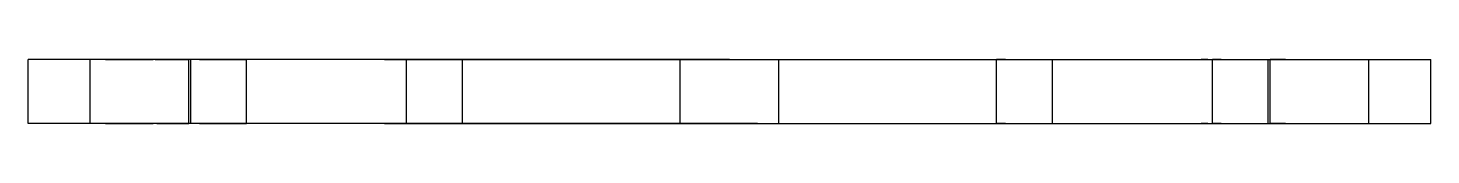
# Model space of a CAD drawing. Header units: millimetres. Extents: x -65 to 204, y -204 to 44.
# Drawn here: x 116 to 204, y -150 to -146 of the extents above; entities that cross this region are included whole.
import ezdxf

# ---------------------------------------------------------------- set-up
doc = ezdxf.new("R2010")
doc.units = ezdxf.units.MM
doc.layers.add('SIDE_YZ', color=7, linetype='Continuous')

msp = doc.modelspace()

# ---------------------------------------------------------------- linework, layer by layer
at = {"layer": 'SIDE_YZ'}
for p, q in [((116.078, -146), (116.009, -146)), ((116.009, -150), (116.009, -146)), ((116.217, -146), (116.078, -146)), ((116.426, -146), (116.217, -146)), ((116.703, -146), (116.426, -146)), ((117.048, -146), (116.703, -146)), ((117.462, -146), (117.048, -146)), ((117.943, -146), (117.462, -146)), ((118.49, -146), (117.943, -146)), ((119.103, -146), (118.49, -146)), ((119.78, -146), (119.103, -146)), ((120.521, -146), (119.78, -146)), ((119.901, -150), (119.901, -146)), ((119.906, -146), (119.901, -146)), ((119.915, -146), (119.906, -146)), ((119.93, -146), (119.915, -146)), ((119.95, -146), (119.93, -146)), ((119.974, -146), (119.95, -146)), ((120.003, -146), (119.974, -146)), ((120.037, -146), (120.003, -146)), ((120.075, -146), (120.037, -146)), ((120.119, -146), (120.075, -146)), ((120.166, -146), (120.119, -146)), ((120.219, -146), (120.166, -146)), ((120.275, -146), (120.219, -146)), ((120.336, -146), (120.275, -146)), ((120.401, -146), (120.336, -146)), ((120.47, -146), (120.401, -146)), ((120.544, -146), (120.47, -146)), ((121.325, -146), (120.521, -146)), ((120.621, -146), (120.544, -146)), ((120.702, -146), (120.621, -146)), ((120.786, -146), (120.702, -146)), ((120.874, -146), (120.786, -146)), ((120.874, -146), (120.966, -146)), ((120.966, -146), (121.06, -146)), ((121.06, -146), (121.158, -146)), ((121.158, -146), (121.259, -146)), ((121.259, -146), (121.362, -146)), ((122.19, -146), (121.325, -146)), ((121.362, -146), (121.468, -146)), ((121.468, -146), (121.576, -146)), ((121.576, -146), (121.687, -146)), ((121.687, -146), (121.799, -146)), ((121.799, -146), (121.914, -146)), ((121.914, -146), (122.03, -146)), ((122.03, -146), (122.148, -146)), ((122.148, -146), (122.267, -146)), ((123.114, -146), (122.19, -146)), ((122.267, -146), (122.388, -146)), ((122.388, -146), (122.509, -146)), ((122.509, -146), (122.631, -146)), ((122.631, -146), (122.754, -146)), ((122.754, -146), (122.877, -146)), ((122.877, -146), (123, -146)), ((123, -146), (123.123, -146)), ((124.097, -146), (123.114, -146)), ((123.123, -146), (123.246, -146)), ((123.246, -146), (123.369, -146)), ((123.369, -146), (123.491, -146)), ((123.491, -146), (123.612, -146)), ((123.612, -146), (123.733, -146)), ((123.733, -146), (123.852, -146)), ((123.97, -146), (123.852, -146)), ((123.97, -146), (124.086, -146)), ((124.086, -146), (124.201, -146)), ((125.137, -146), (124.097, -146)), ((124.201, -146), (124.313, -146)), ((124.313, -146), (124.424, -146)), ((124.424, -146), (124.532, -146)), ((124.532, -146), (124.638, -146)), ((124.638, -146), (124.741, -146)), ((124.741, -146), (124.842, -146)), ((124.842, -146), (124.94, -146)), ((124.94, -146), (125.034, -146)), ((125.034, -146), (125.126, -146)), ((125.126, -146), (125.214, -146)), ((126.232, -146), (125.137, -146)), ((125.214, -146), (125.298, -146)), ((125.298, -146), (125.379, -146)), ((125.379, -146), (125.456, -146)), ((125.456, -146), (125.53, -146)), ((125.53, -146), (125.599, -146)), ((125.599, -146), (125.664, -146)), ((125.664, -146), (125.725, -146)), ((125.725, -146), (125.781, -146)), ((125.781, -146), (125.834, -146)), ((125.834, -146), (125.881, -146)), ((125.881, -146), (125.925, -146)), ((125.925, -146), (125.963, -146)), ((125.963, -146), (125.997, -146)), ((125.997, -146), (126.026, -146)), ((126.026, -146), (126.05, -146)), ((126.05, -146), (126.07, -146)), ((126.07, -146), (126.085, -146)), ((126.085, -146), (126.094, -146)), ((126.094, -146), (126.099, -146)), ((126.099, -150), (126.099, -146)), ((126.207, -150), (126.207, -146)), ((126.21, -146), (126.207, -146)), ((126.216, -146), (126.21, -146)), ((126.224, -146), (126.216, -146)), ((126.235, -146), (126.224, -146)), ((127.38, -146), (126.232, -146)), ((126.249, -146), (126.235, -146)), ((126.265, -146), (126.249, -146)), ((126.284, -146), (126.265, -146)), ((126.306, -146), (126.284, -146)), ((126.33, -146), (126.306, -146)), ((126.357, -146), (126.33, -146)), ((126.387, -146), (126.357, -146)), ((126.419, -146), (126.387, -146)), ((126.453, -146), (126.419, -146)), ((126.49, -146), (126.453, -146)), ((126.529, -146), (126.49, -146)), ((126.57, -146), (126.529, -146)), ((126.614, -146), (126.57, -146)), ((126.66, -146), (126.614, -146)), ((126.707, -146), (126.66, -146)), ((126.757, -146), (126.707, -146)), ((126.757, -146), (126.809, -146)), ((126.809, -146), (126.862, -146)), ((126.862, -146), (126.917, -146)), ((126.917, -146), (126.974, -146)), ((126.974, -146), (127.032, -146)), ((127.032, -146), (127.092, -146)), ((127.092, -146), (127.153, -146)), ((127.153, -146), (127.216, -146)), ((127.216, -146), (127.279, -146)), ((127.279, -146), (127.344, -146)), ((127.344, -146), (127.41, -146)), ((128.58, -146), (127.38, -146)), ((127.41, -146), (127.476, -146)), ((127.476, -146), (127.543, -146)), ((127.543, -146), (127.611, -146)), ((127.611, -146), (127.68, -146)), ((127.68, -146), (127.749, -146)), ((127.749, -146), (127.818, -146)), ((127.818, -146), (127.887, -146)), ((127.887, -146), (127.957, -146)), ((127.957, -146), (128.027, -146)), ((128.027, -146), (128.096, -146)), ((128.096, -146), (128.165, -146)), ((128.165, -146), (128.234, -146)), ((128.234, -146), (128.303, -146)), ((128.303, -146), (128.371, -146)), ((128.371, -146), (128.438, -146)), ((128.438, -146), (128.504, -146)), ((128.504, -146), (128.57, -146)), ((128.57, -146), (128.635, -146)), ((129.829, -146), (128.58, -146)), ((128.635, -146), (128.698, -146)), ((128.698, -146), (128.761, -146)), ((128.761, -146), (128.822, -146)), ((128.822, -146), (128.882, -146)), ((128.882, -146), (128.94, -146)), ((128.94, -146), (128.997, -146)), ((128.997, -146), (129.052, -146)), ((129.052, -146), (129.105, -146)), ((129.105, -146), (129.157, -146)), ((129.157, -146), (129.207, -146)), ((129.207, -146), (129.254, -146)), ((129.254, -146), (129.3, -146)), ((129.3, -146), (129.344, -146)), ((129.344, -146), (129.385, -146)), ((129.385, -146), (129.424, -146)), ((129.424, -146), (129.461, -146)), ((129.461, -146), (129.495, -146)), ((129.495, -146), (129.527, -146)), ((129.527, -146), (129.557, -146)), ((129.557, -146), (129.584, -146)), ((129.584, -146), (129.608, -146)), ((129.608, -146), (129.63, -146)), ((129.63, -146), (129.649, -146)), ((129.649, -146), (129.665, -146)), ((129.665, -146), (129.679, -146)), ((129.679, -146), (129.69, -146)), ((129.69, -146), (129.698, -146)), ((129.698, -146), (129.704, -146)), ((129.704, -146), (129.707, -146)), ((129.706, -150), (129.706, -146)), ((129.754, -146), (129.706, -146)), ((129.707, -150), (129.707, -146)), ((129.85, -146), (129.754, -146)), ((131.126, -146), (129.829, -146)), ((129.993, -146), (129.85, -146)), ((130.184, -146), (129.993, -146)), ((130.422, -146), (130.184, -146)), ((130.707, -146), (130.422, -146)), ((131.038, -146), (130.707, -146)), ((131.415, -146), (131.038, -146)), ((132.469, -146), (131.126, -146)), ((131.837, -146), (131.415, -146)), ((132.303, -146), (131.837, -146)), ((132.814, -146), (132.303, -146)), ((133.855, -146), (132.469, -146)), ((133.367, -146), (132.814, -146)), ((133.963, -146), (133.367, -146)), ((135.283, -146), (133.855, -146)), ((134.599, -146), (133.963, -146)), ((135.276, -146), (134.599, -146)), ((135.992, -146), (135.276, -146)), ((136.75, -146), (135.283, -146)), ((136.746, -146), (135.992, -146)), ((137.537, -146), (136.746, -146)), ((138.253, -146), (136.75, -146)), ((138.363, -146), (137.537, -146)), ((139.791, -146), (138.253, -146)), ((138.363, -146), (139.223, -146)), ((139.223, -146), (140.116, -146)), ((139.75, -150), (139.75, -146)), ((139.753, -146), (139.75, -146)), ((139.759, -146), (139.753, -146)), ((139.767, -146), (139.759, -146)), ((139.778, -146), (139.767, -146)), ((139.792, -146), (139.778, -146)), ((141.361, -146), (139.791, -146)), ((139.808, -146), (139.792, -146)), ((139.827, -146), (139.808, -146)), ((139.849, -146), (139.827, -146)), ((139.873, -146), (139.849, -146)), ((139.9, -146), (139.873, -146)), ((139.93, -146), (139.9, -146)), ((139.962, -146), (139.93, -146)), ((139.996, -146), (139.962, -146)), ((140.033, -146), (139.996, -146)), ((140.072, -146), (140.033, -146)), ((140.113, -146), (140.072, -146)), ((140.157, -146), (140.113, -146)), ((140.116, -146), (141.041, -146)), ((140.203, -146), (140.157, -146)), ((140.25, -146), (140.203, -146)), ((140.3, -146), (140.25, -146)), ((140.3, -146), (140.352, -146)), ((140.352, -146), (140.405, -146)), ((140.405, -146), (140.46, -146)), ((140.46, -146), (140.517, -146)), ((140.517, -146), (140.575, -146)), ((140.575, -146), (140.635, -146)), ((140.635, -146), (140.696, -146)), ((140.696, -146), (140.759, -146)), ((140.759, -146), (140.822, -146)), ((140.822, -146), (140.887, -146)), ((140.887, -146), (140.953, -146)), ((140.953, -146), (141.019, -146)), ((141.019, -146), (141.086, -146)), ((141.041, -146), (141.996, -146)), ((141.086, -146), (141.154, -146)), ((141.154, -146), (141.223, -146)), ((141.223, -146), (141.292, -146)), ((141.292, -146), (141.361, -146)), ((142.96, -146), (141.361, -146)), ((141.361, -146), (141.43, -146)), ((141.43, -146), (141.5, -146)), ((141.5, -146), (141.57, -146)), ((141.57, -146), (141.639, -146)), ((141.639, -146), (141.708, -146)), ((141.708, -146), (141.777, -146)), ((141.777, -146), (141.846, -146)), ((141.846, -146), (141.914, -146)), ((141.914, -146), (141.981, -146)), ((141.981, -146), (142.047, -146)), ((141.996, -146), (142.979, -146)), ((142.047, -146), (142.113, -146)), ((142.113, -146), (142.178, -146)), ((142.178, -146), (142.241, -146)), ((142.241, -146), (142.304, -146)), ((142.304, -146), (142.365, -146)), ((142.365, -146), (142.425, -146)), ((142.425, -146), (142.483, -146)), ((142.483, -146), (142.54, -146)), ((142.54, -146), (142.595, -146)), ((142.595, -146), (142.648, -146)), ((142.648, -146), (142.7, -146)), ((142.7, -146), (142.75, -146)), ((142.75, -146), (142.797, -146)), ((142.797, -146), (142.843, -146)), ((142.843, -146), (142.887, -146)), ((142.887, -146), (142.928, -146)), ((142.928, -146), (142.967, -146)), ((144.586, -146), (142.96, -146)), ((142.967, -146), (143.004, -146)), ((142.979, -146), (143.989, -146)), ((143.004, -146), (143.038, -146)), ((143.038, -146), (143.07, -146)), ((143.07, -146), (143.1, -146)), ((143.127, -146), (143.1, -146)), ((143.151, -146), (143.127, -146)), ((143.173, -146), (143.151, -146)), ((143.192, -146), (143.173, -146)), ((143.192, -146), (143.208, -146)), ((143.222, -146), (143.208, -146)), ((143.233, -146), (143.222, -146)), ((143.241, -146), (143.233, -146)), ((143.247, -146), (143.241, -146)), ((143.25, -146), (143.247, -146)), ((143.25, -150), (143.25, -146)), ((143.989, -146), (145.024, -146)), ((146.237, -146), (144.586, -146)), ((145.024, -146), (146.083, -146)), ((146.083, -146), (147.164, -146)), ((147.909, -146), (146.237, -146)), ((147.164, -146), (148.266, -146)), ((149.601, -146), (147.909, -146)), ((148.266, -146), (149.386, -146)), ((149.386, -146), (150.522, -146)), ((151.309, -146), (149.601, -146)), ((150.522, -146), (151.674, -146)), ((153.03, -146), (151.309, -146)), ((151.674, -146), (152.839, -146)), ((152.839, -146), (154.015, -146)), ((154.763, -146), (153.03, -146)), ((154.015, -146), (155.201, -146)), ((156.504, -146), (154.763, -146)), ((155.201, -146), (156.394, -146)), ((156.394, -146), (157.593, -146)), ((158.251, -146), (156.504, -146)), ((156.901, -150), (156.901, -146)), ((156.906, -146), (156.901, -146)), ((156.915, -146), (156.906, -146)), ((156.93, -146), (156.915, -146)), ((156.95, -146), (156.93, -146)), ((156.974, -146), (156.95, -146)), ((157.003, -146), (156.974, -146)), ((157.037, -146), (157.003, -146)), ((157.075, -146), (157.037, -146)), ((157.119, -146), (157.075, -146)), ((157.166, -146), (157.119, -146)), ((157.219, -146), (157.166, -146)), ((157.275, -146), (157.219, -146)), ((157.336, -146), (157.275, -146)), ((157.401, -146), (157.336, -146)), ((157.47, -146), (157.401, -146)), ((157.544, -146), (157.47, -146)), ((157.621, -146), (157.544, -146)), ((157.593, -146), (158.795, -146)), ((157.702, -146), (157.621, -146)), ((157.786, -146), (157.702, -146)), ((157.786, -146), (157.874, -146)), ((157.874, -146), (157.966, -146)), ((157.966, -146), (158.06, -146)), ((158.06, -146), (158.158, -146)), ((158.158, -146), (158.259, -146)), ((160, -146), (158.251, -146)), ((158.259, -146), (158.362, -146)), ((158.362, -146), (158.468, -146)), ((158.468, -146), (158.576, -146)), ((158.576, -146), (158.687, -146)), ((158.687, -146), (158.799, -146)), ((158.795, -146), (160, -146)), ((158.799, -146), (158.914, -146)), ((158.914, -146), (159.03, -146)), ((159.03, -146), (159.148, -146)), ((159.148, -146), (159.267, -146)), ((159.267, -146), (159.388, -146)), ((159.388, -146), (159.509, -146)), ((159.509, -146), (159.631, -146)), ((159.631, -146), (159.754, -146)), ((159.754, -146), (159.877, -146)), ((159.877, -146), (160, -146)), ((160, -146), (161.749, -146)), ((160, -146), (160.123, -146)), ((160, -146), (161.205, -146)), ((160.123, -146), (160.246, -146)), ((160.246, -146), (160.369, -146)), ((160.369, -146), (160.491, -146)), ((160.491, -146), (160.612, -146)), ((160.612, -146), (160.733, -146)), ((160.733, -146), (160.852, -146)), ((160.852, -146), (160.97, -146)), ((160.97, -146), (161.086, -146)), ((161.086, -146), (161.201, -146)), ((161.201, -146), (161.313, -146)), ((161.205, -146), (162.407, -146)), ((161.313, -146), (161.424, -146)), ((161.424, -146), (161.532, -146)), ((161.532, -146), (161.638, -146)), ((161.638, -146), (161.741, -146)), ((161.741, -146), (161.842, -146)), ((161.749, -146), (163.496, -146)), ((161.842, -146), (161.94, -146)), ((161.94, -146), (162.034, -146)), ((162.034, -146), (162.126, -146)), ((162.126, -146), (162.214, -146)), ((162.214, -146), (162.298, -146)), ((162.298, -146), (162.379, -146)), ((162.379, -146), (162.456, -146)), ((162.407, -146), (163.606, -146)), ((162.456, -146), (162.53, -146)), ((162.53, -146), (162.599, -146)), ((162.599, -146), (162.664, -146)), ((162.664, -146), (162.725, -146)), ((162.725, -146), (162.781, -146)), ((162.781, -146), (162.834, -146)), ((162.834, -146), (162.881, -146)), ((162.881, -146), (162.925, -146)), ((162.925, -146), (162.963, -146)), ((162.963, -146), (162.997, -146)), ((162.997, -146), (163.026, -146)), ((163.026, -146), (163.05, -146)), ((163.05, -146), (163.07, -146)), ((163.07, -146), (163.085, -146)), ((163.085, -146), (163.094, -146)), ((163.094, -146), (163.099, -146)), ((163.099, -150), (163.099, -146)), ((163.496, -146), (165.237, -146)), ((163.606, -146), (164.799, -146)), ((164.799, -146), (165.985, -146)), ((165.237, -146), (166.97, -146)), ((165.985, -146), (167.161, -146)), ((166.97, -146), (168.691, -146)), ((167.161, -146), (168.326, -146)), ((168.326, -146), (169.478, -146)), ((168.691, -146), (170.399, -146)), ((169.478, -146), (170.614, -146)), ((170.399, -146), (172.091, -146)), ((170.614, -146), (171.734, -146)), ((171.734, -146), (172.836, -146)), ((172.091, -146), (173.763, -146)), ((172.836, -146), (173.917, -146)), ((173.763, -146), (175.414, -146)), ((173.917, -146), (174.976, -146)), ((174.976, -146), (176.011, -146)), ((175.414, -146), (177.04, -146)), ((176.011, -146), (177.021, -146)), ((176.75, -150), (176.75, -146)), ((176.753, -146), (176.75, -146)), ((176.759, -146), (176.753, -146)), ((176.767, -146), (176.759, -146)), ((176.778, -146), (176.767, -146)), ((176.792, -146), (176.778, -146)), ((176.808, -146), (176.792, -146)), ((176.827, -146), (176.808, -146)), ((176.849, -146), (176.827, -146)), ((176.873, -146), (176.849, -146)), ((176.9, -146), (176.873, -146)), ((176.93, -146), (176.9, -146)), ((176.962, -146), (176.93, -146)), ((176.996, -146), (176.962, -146)), ((177.033, -146), (176.996, -146)), ((177.021, -146), (178.004, -146)), ((177.072, -146), (177.033, -146)), ((177.04, -146), (178.639, -146)), ((177.113, -146), (177.072, -146)), ((177.157, -146), (177.113, -146)), ((177.203, -146), (177.157, -146)), ((177.25, -146), (177.203, -146)), ((177.3, -146), (177.25, -146)), ((177.3, -146), (177.352, -146)), ((177.352, -146), (177.405, -146)), ((177.405, -146), (177.46, -146)), ((177.46, -146), (177.517, -146)), ((177.517, -146), (177.575, -146)), ((177.575, -146), (177.635, -146)), ((177.635, -146), (177.696, -146)), ((177.696, -146), (177.759, -146)), ((177.759, -146), (177.822, -146)), ((177.822, -146), (177.887, -146)), ((177.887, -146), (177.953, -146)), ((177.953, -146), (178.019, -146)), ((178.004, -146), (178.959, -146)), ((178.019, -146), (178.086, -146)), ((178.086, -146), (178.154, -146)), ((178.154, -146), (178.223, -146)), ((178.223, -146), (178.292, -146)), ((178.292, -146), (178.361, -146)), ((178.361, -146), (178.43, -146)), ((178.43, -146), (178.5, -146)), ((178.5, -146), (178.57, -146)), ((178.57, -146), (178.639, -146)), ((178.639, -146), (180.209, -146)), ((178.639, -146), (178.708, -146)), ((178.708, -146), (178.777, -146)), ((178.777, -146), (178.846, -146)), ((178.846, -146), (178.914, -146)), ((178.914, -146), (178.981, -146)), ((178.959, -146), (179.884, -146)), ((178.981, -146), (179.047, -146)), ((179.047, -146), (179.113, -146)), ((179.113, -146), (179.178, -146)), ((179.178, -146), (179.241, -146)), ((179.241, -146), (179.304, -146)), ((179.304, -146), (179.365, -146)), ((179.365, -146), (179.425, -146)), ((179.425, -146), (179.483, -146)), ((179.483, -146), (179.54, -146)), ((179.54, -146), (179.595, -146)), ((179.595, -146), (179.648, -146)), ((179.648, -146), (179.7, -146)), ((179.7, -146), (179.75, -146)), ((179.75, -146), (179.797, -146)), ((179.797, -146), (179.843, -146)), ((179.843, -146), (179.887, -146)), ((179.884, -146), (180.777, -146)), ((179.887, -146), (179.928, -146)), ((179.928, -146), (179.967, -146)), ((179.967, -146), (180.004, -146)), ((180.004, -146), (180.038, -146)), ((180.038, -146), (180.07, -146)), ((180.07, -146), (180.1, -146)), ((180.1, -146), (180.127, -146)), ((180.127, -146), (180.151, -146)), ((180.151, -146), (180.173, -146)), ((180.173, -146), (180.192, -146)), ((180.192, -146), (180.208, -146)), ((180.208, -146), (180.222, -146)), ((180.209, -146), (181.747, -146)), ((180.222, -146), (180.233, -146)), ((180.233, -146), (180.241, -146)), ((180.241, -146), (180.247, -146)), ((180.247, -146), (180.25, -146)), ((180.25, -150), (180.25, -146)), ((180.777, -146), (181.637, -146)), ((181.637, -146), (182.463, -146)), ((181.747, -146), (183.25, -146)), ((182.463, -146), (183.254, -146)), ((183.25, -146), (184.717, -146)), ((183.254, -146), (184.008, -146)), ((184.008, -146), (184.724, -146)), ((184.717, -146), (186.145, -146)), ((184.724, -146), (185.401, -146)), ((185.401, -146), (186.037, -146)), ((186.037, -146), (186.633, -146)), ((186.145, -146), (187.531, -146)), ((186.633, -146), (187.186, -146)), ((187.186, -146), (187.697, -146)), ((187.531, -146), (188.874, -146)), ((187.697, -146), (188.163, -146)), ((188.163, -146), (188.585, -146)), ((188.585, -146), (188.962, -146)), ((188.874, -146), (190.171, -146)), ((188.962, -146), (189.293, -146)), ((189.293, -146), (189.578, -146)), ((189.816, -146), (189.578, -146)), ((190.007, -146), (189.816, -146)), ((190.007, -146), (190.15, -146)), ((190.15, -146), (190.246, -146)), ((190.171, -146), (191.42, -146)), ((190.246, -146), (190.294, -146)), ((190.293, -150), (190.293, -146)), ((190.296, -146), (190.293, -146)), ((190.294, -150), (190.294, -146)), ((190.302, -146), (190.296, -146)), ((190.31, -146), (190.302, -146)), ((190.321, -146), (190.31, -146)), ((190.335, -146), (190.321, -146)), ((190.351, -146), (190.335, -146)), ((190.37, -146), (190.351, -146)), ((190.392, -146), (190.37, -146)), ((190.416, -146), (190.392, -146)), ((190.443, -146), (190.416, -146)), ((190.473, -146), (190.443, -146)), ((190.505, -146), (190.473, -146)), ((190.539, -146), (190.505, -146)), ((190.576, -146), (190.539, -146)), ((190.615, -146), (190.576, -146)), ((190.656, -146), (190.615, -146)), ((190.7, -146), (190.656, -146)), ((190.746, -146), (190.7, -146)), ((190.793, -146), (190.746, -146)), ((190.843, -146), (190.793, -146)), ((190.843, -146), (190.895, -146)), ((190.895, -146), (190.948, -146)), ((190.948, -146), (191.003, -146)), ((191.003, -146), (191.06, -146)), ((191.06, -146), (191.118, -146)), ((191.118, -146), (191.178, -146)), ((191.178, -146), (191.239, -146)), ((191.239, -146), (191.302, -146)), ((191.302, -146), (191.365, -146)), ((191.365, -146), (191.43, -146)), ((191.42, -146), (192.62, -146)), ((191.43, -146), (191.496, -146)), ((191.496, -146), (191.562, -146)), ((191.562, -146), (191.629, -146)), ((191.629, -146), (191.697, -146)), ((191.697, -146), (191.766, -146)), ((191.766, -146), (191.835, -146)), ((191.835, -146), (191.904, -146)), ((191.904, -146), (191.973, -146)), ((191.973, -146), (192.043, -146)), ((192.043, -146), (192.113, -146)), ((192.113, -146), (192.182, -146)), ((192.182, -146), (192.251, -146)), ((192.251, -146), (192.32, -146)), ((192.32, -146), (192.389, -146)), ((192.389, -146), (192.457, -146)), ((192.457, -146), (192.524, -146)), ((192.524, -146), (192.59, -146)), ((192.59, -146), (192.656, -146)), ((192.62, -146), (193.768, -146)), ((192.656, -146), (192.721, -146)), ((192.721, -146), (192.784, -146)), ((192.784, -146), (192.847, -146)), ((192.847, -146), (192.908, -146)), ((192.908, -146), (192.968, -146)), ((192.968, -146), (193.026, -146)), ((193.026, -146), (193.083, -146)), ((193.083, -146), (193.138, -146)), ((193.138, -146), (193.191, -146)), ((193.191, -146), (193.243, -146)), ((193.243, -146), (193.293, -146)), ((193.293, -146), (193.34, -146)), ((193.34, -146), (193.386, -146)), ((193.386, -146), (193.43, -146)), ((193.43, -146), (193.471, -146)), ((193.471, -146), (193.51, -146)), ((193.51, -146), (193.547, -146)), ((193.547, -146), (193.581, -146)), ((193.581, -146), (193.613, -146)), ((193.613, -146), (193.643, -146)), ((193.643, -146), (193.67, -146)), ((193.67, -146), (193.694, -146)), ((193.694, -146), (193.716, -146)), ((193.716, -146), (193.735, -146)), ((193.735, -146), (193.751, -146)), ((193.751, -146), (193.765, -146)), ((193.765, -146), (193.776, -146)), ((193.768, -146), (194.863, -146)), ((193.776, -146), (193.784, -146)), ((193.784, -146), (193.79, -146)), ((193.79, -146), (193.793, -146)), ((193.793, -150), (193.793, -146)), ((193.901, -150), (193.901, -146)), ((193.906, -146), (193.901, -146)), ((193.915, -146), (193.906, -146)), ((193.93, -146), (193.915, -146)), ((193.95, -146), (193.93, -146)), ((193.974, -146), (193.95, -146)), ((194.003, -146), (193.974, -146)), ((194.037, -146), (194.003, -146)), ((194.075, -146), (194.037, -146)), ((194.119, -146), (194.075, -146)), ((194.166, -146), (194.119, -146)), ((194.219, -146), (194.166, -146)), ((194.275, -146), (194.219, -146)), ((194.336, -146), (194.275, -146)), ((194.401, -146), (194.336, -146)), ((194.47, -146), (194.401, -146)), ((194.544, -146), (194.47, -146)), ((194.621, -146), (194.544, -146)), ((194.702, -146), (194.621, -146)), ((194.786, -146), (194.702, -146)), ((194.874, -146), (194.786, -146)), ((194.863, -146), (195.903, -146)), ((194.874, -146), (194.966, -146)), ((194.966, -146), (195.06, -146)), ((195.06, -146), (195.158, -146)), ((195.158, -146), (195.259, -146)), ((195.259, -146), (195.362, -146)), ((195.362, -146), (195.468, -146)), ((195.468, -146), (195.576, -146)), ((195.576, -146), (195.687, -146)), ((195.687, -146), (195.799, -146)), ((195.799, -146), (195.914, -146)), ((195.903, -146), (196.886, -146)), ((195.914, -146), (196.03, -146)), ((196.03, -146), (196.148, -146)), ((196.148, -146), (196.267, -146)), ((196.267, -146), (196.388, -146)), ((196.388, -146), (196.509, -146)), ((196.509, -146), (196.631, -146)), ((196.631, -146), (196.754, -146)), ((196.754, -146), (196.877, -146)), ((196.877, -146), (197, -146)), ((196.886, -146), (197.81, -146)), ((197, -146), (197.123, -146)), ((197.123, -146), (197.246, -146)), ((197.246, -146), (197.369, -146)), ((197.369, -146), (197.491, -146)), ((197.491, -146), (197.612, -146)), ((197.612, -146), (197.733, -146)), ((197.733, -146), (197.852, -146)), ((197.81, -146), (198.675, -146)), ((197.852, -146), (197.97, -146)), ((197.97, -146), (198.086, -146)), ((198.086, -146), (198.201, -146)), ((198.201, -146), (198.313, -146)), ((198.313, -146), (198.424, -146)), ((198.424, -146), (198.532, -146)), ((198.532, -146), (198.638, -146)), ((198.638, -146), (198.741, -146)), ((198.675, -146), (199.479, -146)), ((198.741, -146), (198.842, -146)), ((198.842, -146), (198.94, -146)), ((198.94, -146), (199.034, -146)), ((199.034, -146), (199.126, -146)), ((199.126, -146), (199.214, -146)), ((199.214, -146), (199.298, -146)), ((199.298, -146), (199.379, -146)), ((199.379, -146), (199.456, -146)), ((199.456, -146), (199.53, -146)), ((199.479, -146), (200.22, -146)), ((199.53, -146), (199.599, -146)), ((199.599, -146), (199.664, -146)), ((199.664, -146), (199.725, -146)), ((199.725, -146), (199.781, -146)), ((199.781, -146), (199.834, -146)), ((199.834, -146), (199.881, -146)), ((199.881, -146), (199.925, -146)), ((199.925, -146), (199.963, -146)), ((199.963, -146), (199.997, -146)), ((199.997, -146), (200.026, -146)), ((200.026, -146), (200.05, -146)), ((200.05, -146), (200.07, -146)), ((200.07, -146), (200.085, -146)), ((200.085, -146), (200.094, -146)), ((200.094, -146), (200.099, -146)), ((200.099, -150), (200.099, -146)), ((200.22, -146), (200.897, -146)), ((200.897, -146), (201.51, -146)), ((201.51, -146), (202.057, -146)), ((202.057, -146), (202.538, -146)), ((202.538, -146), (202.952, -146)), ((202.952, -146), (203.297, -146)), ((203.297, -146), (203.574, -146)), ((203.574, -146), (203.783, -146)), ((203.783, -146), (203.922, -146)), ((203.922, -146), (203.991, -146)), ((203.991, -150), (203.991, -146)), ((116.078, -150), (116.009, -150)), ((116.217, -150), (116.078, -150)), ((116.426, -150), (116.217, -150)), ((116.703, -150), (116.426, -150)), ((117.048, -150), (116.703, -150)), ((117.462, -150), (117.048, -150)), ((117.943, -150), (117.462, -150)), ((118.49, -150), (117.943, -150)), ((119.103, -150), (118.49, -150)), ((119.78, -150), (119.103, -150)), ((120.521, -150), (119.78, -150)), ((119.906, -150), (119.901, -150)), ((119.915, -150), (119.906, -150)), ((119.93, -150), (119.915, -150)), ((119.95, -150), (119.93, -150)), ((119.974, -150), (119.95, -150)), ((120.003, -150), (119.974, -150)), ((120.037, -150), (120.003, -150)), ((120.075, -150), (120.037, -150)), ((120.119, -150), (120.075, -150)), ((120.166, -150), (120.119, -150)), ((120.219, -150), (120.166, -150)), ((120.275, -150), (120.219, -150)), ((120.336, -150), (120.275, -150)), ((120.401, -150), (120.336, -150)), ((120.47, -150), (120.401, -150)), ((120.544, -150), (120.47, -150)), ((121.325, -150), (120.521, -150)), ((120.621, -150), (120.544, -150)), ((120.702, -150), (120.621, -150)), ((120.786, -150), (120.702, -150)), ((120.874, -150), (120.786, -150)), ((120.874, -150), (120.966, -150)), ((120.966, -150), (121.06, -150)), ((121.06, -150), (121.158, -150)), ((121.158, -150), (121.259, -150)), ((121.259, -150), (121.362, -150)), ((122.19, -150), (121.325, -150)), ((121.362, -150), (121.468, -150)), ((121.468, -150), (121.576, -150)), ((121.576, -150), (121.687, -150)), ((121.687, -150), (121.799, -150)), ((121.799, -150), (121.914, -150)), ((121.914, -150), (122.03, -150)), ((122.03, -150), (122.148, -150)), ((122.148, -150), (122.267, -150)), ((123.114, -150), (122.19, -150)), ((122.267, -150), (122.388, -150)), ((122.388, -150), (122.509, -150)), ((122.509, -150), (122.631, -150)), ((122.631, -150), (122.754, -150)), ((122.754, -150), (122.877, -150)), ((122.877, -150), (123, -150)), ((123, -150), (123.123, -150)), ((124.097, -150), (123.114, -150)), ((123.123, -150), (123.246, -150)), ((123.246, -150), (123.369, -150)), ((123.369, -150), (123.491, -150)), ((123.491, -150), (123.612, -150)), ((123.612, -150), (123.733, -150)), ((123.733, -150), (123.852, -150)), ((123.97, -150), (123.852, -150)), ((124.086, -150), (123.97, -150)), ((124.086, -150), (124.201, -150)), ((125.137, -150), (124.097, -150)), ((124.201, -150), (124.313, -150)), ((124.313, -150), (124.424, -150)), ((124.424, -150), (124.532, -150)), ((124.532, -150), (124.638, -150)), ((124.638, -150), (124.741, -150)), ((124.741, -150), (124.842, -150)), ((124.842, -150), (124.94, -150)), ((124.94, -150), (125.034, -150)), ((125.034, -150), (125.126, -150)), ((125.126, -150), (125.214, -150)), ((126.232, -150), (125.137, -150)), ((125.214, -150), (125.298, -150)), ((125.298, -150), (125.379, -150)), ((125.379, -150), (125.456, -150)), ((125.456, -150), (125.53, -150)), ((125.53, -150), (125.599, -150)), ((125.599, -150), (125.664, -150)), ((125.664, -150), (125.725, -150)), ((125.725, -150), (125.781, -150)), ((125.781, -150), (125.834, -150)), ((125.834, -150), (125.881, -150)), ((125.881, -150), (125.925, -150)), ((125.925, -150), (125.963, -150)), ((125.963, -150), (125.997, -150)), ((125.997, -150), (126.026, -150)), ((126.026, -150), (126.05, -150)), ((126.05, -150), (126.07, -150)), ((126.07, -150), (126.085, -150)), ((126.085, -150), (126.094, -150)), ((126.094, -150), (126.099, -150)), ((126.21, -150), (126.207, -150)), ((126.216, -150), (126.21, -150)), ((126.224, -150), (126.216, -150)), ((126.235, -150), (126.224, -150)), ((127.38, -150), (126.232, -150)), ((126.249, -150), (126.235, -150)), ((126.265, -150), (126.249, -150)), ((126.284, -150), (126.265, -150)), ((126.306, -150), (126.284, -150)), ((126.33, -150), (126.306, -150)), ((126.357, -150), (126.33, -150)), ((126.387, -150), (126.357, -150)), ((126.419, -150), (126.387, -150)), ((126.453, -150), (126.419, -150)), ((126.49, -150), (126.453, -150)), ((126.529, -150), (126.49, -150)), ((126.57, -150), (126.529, -150)), ((126.614, -150), (126.57, -150)), ((126.66, -150), (126.614, -150)), ((126.707, -150), (126.66, -150)), ((126.757, -150), (126.707, -150)), ((126.757, -150), (126.809, -150)), ((126.809, -150), (126.862, -150)), ((126.862, -150), (126.917, -150)), ((126.917, -150), (126.974, -150)), ((126.974, -150), (127.032, -150)), ((127.032, -150), (127.092, -150)), ((127.092, -150), (127.153, -150)), ((127.153, -150), (127.216, -150)), ((127.216, -150), (127.279, -150)), ((127.279, -150), (127.344, -150)), ((127.344, -150), (127.41, -150)), ((128.58, -150), (127.38, -150)), ((127.41, -150), (127.476, -150)), ((127.476, -150), (127.543, -150)), ((127.543, -150), (127.611, -150)), ((127.611, -150), (127.68, -150)), ((127.68, -150), (127.749, -150)), ((127.749, -150), (127.818, -150)), ((127.818, -150), (127.887, -150)), ((127.887, -150), (127.957, -150)), ((127.957, -150), (128.027, -150)), ((128.027, -150), (128.096, -150)), ((128.096, -150), (128.165, -150)), ((128.165, -150), (128.234, -150)), ((128.234, -150), (128.303, -150)), ((128.303, -150), (128.371, -150)), ((128.371, -150), (128.438, -150)), ((128.438, -150), (128.504, -150)), ((128.504, -150), (128.57, -150)), ((128.57, -150), (128.635, -150)), ((129.829, -150), (128.58, -150)), ((128.635, -150), (128.698, -150)), ((128.698, -150), (128.761, -150)), ((128.761, -150), (128.822, -150)), ((128.822, -150), (128.882, -150)), ((128.882, -150), (128.94, -150)), ((128.94, -150), (128.997, -150)), ((128.997, -150), (129.052, -150)), ((129.052, -150), (129.105, -150)), ((129.105, -150), (129.157, -150)), ((129.157, -150), (129.207, -150)), ((129.207, -150), (129.254, -150)), ((129.254, -150), (129.3, -150)), ((129.3, -150), (129.344, -150)), ((129.344, -150), (129.385, -150)), ((129.385, -150), (129.424, -150)), ((129.424, -150), (129.461, -150)), ((129.461, -150), (129.495, -150)), ((129.495, -150), (129.527, -150)), ((129.527, -150), (129.557, -150)), ((129.557, -150), (129.584, -150)), ((129.584, -150), (129.608, -150)), ((129.608, -150), (129.63, -150)), ((129.63, -150), (129.649, -150)), ((129.649, -150), (129.665, -150)), ((129.665, -150), (129.679, -150)), ((129.679, -150), (129.69, -150)), ((129.69, -150), (129.698, -150)), ((129.698, -150), (129.704, -150)), ((129.704, -150), (129.707, -150)), ((129.754, -150), (129.706, -150)), ((129.85, -150), (129.754, -150)), ((131.126, -150), (129.829, -150)), ((129.993, -150), (129.85, -150)), ((130.184, -150), (129.993, -150)), ((130.422, -150), (130.184, -150)), ((130.707, -150), (130.422, -150)), ((131.038, -150), (130.707, -150)), ((131.415, -150), (131.038, -150)), ((132.469, -150), (131.126, -150)), ((131.837, -150), (131.415, -150)), ((132.303, -150), (131.837, -150)), ((132.814, -150), (132.303, -150)), ((133.855, -150), (132.469, -150)), ((133.367, -150), (132.814, -150)), ((133.963, -150), (133.367, -150)), ((135.283, -150), (133.855, -150)), ((134.599, -150), (133.963, -150)), ((135.276, -150), (134.599, -150)), ((135.992, -150), (135.276, -150)), ((136.75, -150), (135.283, -150)), ((136.746, -150), (135.992, -150)), ((137.537, -150), (136.746, -150)), ((138.253, -150), (136.75, -150)), ((138.363, -150), (137.537, -150)), ((139.791, -150), (138.253, -150)), ((138.363, -150), (139.223, -150)), ((139.223, -150), (140.116, -150)), ((139.753, -150), (139.75, -150)), ((139.759, -150), (139.753, -150)), ((139.767, -150), (139.759, -150)), ((139.778, -150), (139.767, -150)), ((139.792, -150), (139.778, -150)), ((141.361, -150), (139.791, -150)), ((139.808, -150), (139.792, -150)), ((139.827, -150), (139.808, -150)), ((139.849, -150), (139.827, -150)), ((139.873, -150), (139.849, -150)), ((139.9, -150), (139.873, -150)), ((139.93, -150), (139.9, -150)), ((139.962, -150), (139.93, -150)), ((139.996, -150), (139.962, -150)), ((140.033, -150), (139.996, -150)), ((140.072, -150), (140.033, -150)), ((140.113, -150), (140.072, -150)), ((140.157, -150), (140.113, -150)), ((140.116, -150), (141.041, -150)), ((140.203, -150), (140.157, -150)), ((140.25, -150), (140.203, -150)), ((140.3, -150), (140.25, -150)), ((140.3, -150), (140.352, -150)), ((140.352, -150), (140.405, -150)), ((140.405, -150), (140.46, -150)), ((140.46, -150), (140.517, -150)), ((140.517, -150), (140.575, -150)), ((140.575, -150), (140.635, -150)), ((140.635, -150), (140.696, -150)), ((140.696, -150), (140.759, -150)), ((140.759, -150), (140.822, -150)), ((140.822, -150), (140.887, -150)), ((140.887, -150), (140.953, -150)), ((140.953, -150), (141.019, -150)), ((141.019, -150), (141.086, -150)), ((141.041, -150), (141.996, -150)), ((141.086, -150), (141.154, -150)), ((141.154, -150), (141.223, -150)), ((141.223, -150), (141.292, -150)), ((141.292, -150), (141.361, -150)), ((142.96, -150), (141.361, -150)), ((141.361, -150), (141.43, -150)), ((141.43, -150), (141.5, -150)), ((141.5, -150), (141.57, -150)), ((141.57, -150), (141.639, -150)), ((141.639, -150), (141.708, -150)), ((141.708, -150), (141.777, -150)), ((141.777, -150), (141.846, -150)), ((141.846, -150), (141.914, -150)), ((141.914, -150), (141.981, -150)), ((141.981, -150), (142.047, -150)), ((141.996, -150), (142.979, -150)), ((142.047, -150), (142.113, -150)), ((142.113, -150), (142.178, -150)), ((142.178, -150), (142.241, -150)), ((142.241, -150), (142.304, -150)), ((142.304, -150), (142.365, -150)), ((142.365, -150), (142.425, -150)), ((142.425, -150), (142.483, -150)), ((142.483, -150), (142.54, -150)), ((142.54, -150), (142.595, -150)), ((142.595, -150), (142.648, -150)), ((142.648, -150), (142.7, -150)), ((142.7, -150), (142.75, -150)), ((142.75, -150), (142.797, -150)), ((142.797, -150), (142.843, -150)), ((142.843, -150), (142.887, -150)), ((142.887, -150), (142.928, -150)), ((142.928, -150), (142.967, -150)), ((144.586, -150), (142.96, -150)), ((142.967, -150), (143.004, -150)), ((142.979, -150), (143.989, -150)), ((143.004, -150), (143.038, -150)), ((143.038, -150), (143.07, -150)), ((143.07, -150), (143.1, -150)), ((143.127, -150), (143.1, -150)), ((143.151, -150), (143.127, -150)), ((143.173, -150), (143.151, -150)), ((143.173, -150), (143.192, -150)), ((143.192, -150), (143.208, -150)), ((143.222, -150), (143.208, -150)), ((143.233, -150), (143.222, -150)), ((143.241, -150), (143.233, -150)), ((143.247, -150), (143.241, -150)), ((143.247, -150), (143.25, -150)), ((143.989, -150), (145.024, -150)), ((146.237, -150), (144.586, -150)), ((145.024, -150), (146.083, -150)), ((146.083, -150), (147.164, -150)), ((147.909, -150), (146.237, -150)), ((147.164, -150), (148.266, -150)), ((149.601, -150), (147.909, -150)), ((148.266, -150), (149.386, -150)), ((149.386, -150), (150.522, -150)), ((151.309, -150), (149.601, -150)), ((150.522, -150), (151.674, -150)), ((153.03, -150), (151.309, -150)), ((151.674, -150), (152.839, -150)), ((152.839, -150), (154.015, -150)), ((154.763, -150), (153.03, -150)), ((154.015, -150), (155.201, -150)), ((156.504, -150), (154.763, -150)), ((155.201, -150), (156.394, -150)), ((156.394, -150), (157.593, -150)), ((158.251, -150), (156.504, -150)), ((156.906, -150), (156.901, -150)), ((156.915, -150), (156.906, -150)), ((156.93, -150), (156.915, -150)), ((156.95, -150), (156.93, -150)), ((156.974, -150), (156.95, -150)), ((157.003, -150), (156.974, -150)), ((157.037, -150), (157.003, -150)), ((157.075, -150), (157.037, -150)), ((157.119, -150), (157.075, -150)), ((157.166, -150), (157.119, -150)), ((157.219, -150), (157.166, -150)), ((157.275, -150), (157.219, -150)), ((157.336, -150), (157.275, -150)), ((157.401, -150), (157.336, -150)), ((157.47, -150), (157.401, -150)), ((157.544, -150), (157.47, -150)), ((157.621, -150), (157.544, -150)), ((157.593, -150), (158.795, -150)), ((157.702, -150), (157.621, -150)), ((157.786, -150), (157.702, -150)), ((157.786, -150), (157.874, -150)), ((157.874, -150), (157.966, -150)), ((157.966, -150), (158.06, -150)), ((158.06, -150), (158.158, -150)), ((158.158, -150), (158.259, -150)), ((160, -150), (158.251, -150)), ((158.259, -150), (158.362, -150)), ((158.362, -150), (158.468, -150)), ((158.468, -150), (158.576, -150)), ((158.576, -150), (158.687, -150)), ((158.687, -150), (158.799, -150)), ((158.795, -150), (160, -150)), ((158.799, -150), (158.914, -150)), ((158.914, -150), (159.03, -150)), ((159.03, -150), (159.148, -150)), ((159.148, -150), (159.267, -150)), ((159.267, -150), (159.388, -150)), ((159.388, -150), (159.509, -150)), ((159.509, -150), (159.631, -150)), ((159.631, -150), (159.754, -150)), ((159.754, -150), (159.877, -150)), ((159.877, -150), (160, -150)), ((161.749, -150), (160, -150)), ((160, -150), (160.123, -150)), ((160, -150), (161.205, -150)), ((160.123, -150), (160.246, -150)), ((160.246, -150), (160.369, -150)), ((160.369, -150), (160.491, -150)), ((160.491, -150), (160.612, -150)), ((160.612, -150), (160.733, -150)), ((160.733, -150), (160.852, -150)), ((160.852, -150), (160.97, -150)), ((160.97, -150), (161.086, -150)), ((161.086, -150), (161.201, -150)), ((161.201, -150), (161.313, -150)), ((161.205, -150), (162.407, -150)), ((161.313, -150), (161.424, -150)), ((161.424, -150), (161.532, -150)), ((161.532, -150), (161.638, -150)), ((161.638, -150), (161.741, -150)), ((161.741, -150), (161.842, -150)), ((161.749, -150), (163.496, -150)), ((161.842, -150), (161.94, -150)), ((161.94, -150), (162.034, -150)), ((162.034, -150), (162.126, -150)), ((162.126, -150), (162.214, -150)), ((162.214, -150), (162.298, -150)), ((162.298, -150), (162.379, -150)), ((162.379, -150), (162.456, -150)), ((162.407, -150), (163.606, -150)), ((162.456, -150), (162.53, -150)), ((162.53, -150), (162.599, -150)), ((162.599, -150), (162.664, -150)), ((162.664, -150), (162.725, -150)), ((162.725, -150), (162.781, -150)), ((162.781, -150), (162.834, -150)), ((162.834, -150), (162.881, -150)), ((162.881, -150), (162.925, -150)), ((162.925, -150), (162.963, -150)), ((162.963, -150), (162.997, -150)), ((162.997, -150), (163.026, -150)), ((163.026, -150), (163.05, -150)), ((163.05, -150), (163.07, -150)), ((163.07, -150), (163.085, -150)), ((163.085, -150), (163.094, -150)), ((163.094, -150), (163.099, -150)), ((163.496, -150), (165.237, -150)), ((163.606, -150), (164.799, -150)), ((164.799, -150), (165.985, -150)), ((165.237, -150), (166.97, -150)), ((165.985, -150), (167.161, -150)), ((166.97, -150), (168.691, -150)), ((167.161, -150), (168.326, -150)), ((168.326, -150), (169.478, -150)), ((168.691, -150), (170.399, -150)), ((169.478, -150), (170.614, -150)), ((170.399, -150), (172.091, -150)), ((170.614, -150), (171.734, -150)), ((171.734, -150), (172.836, -150)), ((172.091, -150), (173.763, -150)), ((172.836, -150), (173.917, -150)), ((173.763, -150), (175.414, -150)), ((173.917, -150), (174.976, -150)), ((174.976, -150), (176.011, -150)), ((175.414, -150), (177.04, -150)), ((176.011, -150), (177.021, -150)), ((176.753, -150), (176.75, -150)), ((176.759, -150), (176.753, -150)), ((176.767, -150), (176.759, -150)), ((176.778, -150), (176.767, -150)), ((176.792, -150), (176.778, -150)), ((176.808, -150), (176.792, -150)), ((176.827, -150), (176.808, -150)), ((176.849, -150), (176.827, -150)), ((176.873, -150), (176.849, -150)), ((176.9, -150), (176.873, -150)), ((176.93, -150), (176.9, -150)), ((176.962, -150), (176.93, -150)), ((176.996, -150), (176.962, -150)), ((177.033, -150), (176.996, -150)), ((177.021, -150), (178.004, -150)), ((177.072, -150), (177.033, -150)), ((177.04, -150), (178.639, -150)), ((177.113, -150), (177.072, -150)), ((177.157, -150), (177.113, -150)), ((177.203, -150), (177.157, -150)), ((177.25, -150), (177.203, -150)), ((177.3, -150), (177.25, -150)), ((177.3, -150), (177.352, -150)), ((177.352, -150), (177.405, -150)), ((177.405, -150), (177.46, -150)), ((177.46, -150), (177.517, -150)), ((177.517, -150), (177.575, -150)), ((177.575, -150), (177.635, -150)), ((177.635, -150), (177.696, -150)), ((177.696, -150), (177.759, -150)), ((177.759, -150), (177.822, -150)), ((177.822, -150), (177.887, -150)), ((177.887, -150), (177.953, -150)), ((177.953, -150), (178.019, -150)), ((178.004, -150), (178.959, -150)), ((178.019, -150), (178.086, -150)), ((178.086, -150), (178.154, -150)), ((178.154, -150), (178.223, -150)), ((178.223, -150), (178.292, -150)), ((178.292, -150), (178.361, -150)), ((178.361, -150), (178.43, -150)), ((178.43, -150), (178.5, -150)), ((178.5, -150), (178.57, -150)), ((178.57, -150), (178.639, -150)), ((178.639, -150), (180.209, -150)), ((178.639, -150), (178.708, -150)), ((178.708, -150), (178.777, -150)), ((178.777, -150), (178.846, -150)), ((178.846, -150), (178.914, -150)), ((178.914, -150), (178.981, -150)), ((178.959, -150), (179.884, -150)), ((178.981, -150), (179.047, -150)), ((179.047, -150), (179.113, -150)), ((179.113, -150), (179.178, -150)), ((179.178, -150), (179.241, -150)), ((179.241, -150), (179.304, -150)), ((179.304, -150), (179.365, -150)), ((179.365, -150), (179.425, -150)), ((179.425, -150), (179.483, -150)), ((179.483, -150), (179.54, -150)), ((179.54, -150), (179.595, -150)), ((179.595, -150), (179.648, -150)), ((179.648, -150), (179.7, -150)), ((179.7, -150), (179.75, -150)), ((179.75, -150), (179.797, -150)), ((179.797, -150), (179.843, -150)), ((179.843, -150), (179.887, -150)), ((179.884, -150), (180.777, -150)), ((179.887, -150), (179.928, -150)), ((179.928, -150), (179.967, -150)), ((179.967, -150), (180.004, -150)), ((180.004, -150), (180.038, -150)), ((180.038, -150), (180.07, -150)), ((180.07, -150), (180.1, -150)), ((180.1, -150), (180.127, -150)), ((180.127, -150), (180.151, -150)), ((180.151, -150), (180.173, -150)), ((180.173, -150), (180.192, -150)), ((180.192, -150), (180.208, -150)), ((180.208, -150), (180.222, -150)), ((180.209, -150), (181.747, -150)), ((180.222, -150), (180.233, -150)), ((180.233, -150), (180.241, -150)), ((180.241, -150), (180.247, -150)), ((180.247, -150), (180.25, -150)), ((180.777, -150), (181.637, -150)), ((181.637, -150), (182.463, -150)), ((181.747, -150), (183.25, -150)), ((182.463, -150), (183.254, -150)), ((183.25, -150), (184.717, -150)), ((183.254, -150), (184.008, -150)), ((184.008, -150), (184.724, -150)), ((184.717, -150), (186.145, -150)), ((184.724, -150), (185.401, -150)), ((185.401, -150), (186.037, -150)), ((186.037, -150), (186.633, -150)), ((186.145, -150), (187.531, -150)), ((186.633, -150), (187.186, -150)), ((187.186, -150), (187.697, -150)), ((187.531, -150), (188.874, -150)), ((187.697, -150), (188.163, -150)), ((188.163, -150), (188.585, -150)), ((188.585, -150), (188.962, -150)), ((188.874, -150), (190.171, -150)), ((188.962, -150), (189.293, -150)), ((189.293, -150), (189.578, -150)), ((189.816, -150), (189.578, -150)), ((190.007, -150), (189.816, -150)), ((190.007, -150), (190.15, -150)), ((190.15, -150), (190.246, -150)), ((190.171, -150), (191.42, -150)), ((190.246, -150), (190.294, -150)), ((190.296, -150), (190.293, -150)), ((190.302, -150), (190.296, -150)), ((190.31, -150), (190.302, -150)), ((190.321, -150), (190.31, -150)), ((190.335, -150), (190.321, -150)), ((190.351, -150), (190.335, -150)), ((190.37, -150), (190.351, -150)), ((190.392, -150), (190.37, -150)), ((190.416, -150), (190.392, -150)), ((190.443, -150), (190.416, -150)), ((190.473, -150), (190.443, -150)), ((190.505, -150), (190.473, -150)), ((190.539, -150), (190.505, -150)), ((190.576, -150), (190.539, -150)), ((190.615, -150), (190.576, -150)), ((190.656, -150), (190.615, -150)), ((190.7, -150), (190.656, -150)), ((190.746, -150), (190.7, -150)), ((190.793, -150), (190.746, -150)), ((190.843, -150), (190.793, -150)), ((190.843, -150), (190.895, -150)), ((190.895, -150), (190.948, -150)), ((190.948, -150), (191.003, -150)), ((191.003, -150), (191.06, -150)), ((191.06, -150), (191.118, -150)), ((191.118, -150), (191.178, -150)), ((191.178, -150), (191.239, -150)), ((191.239, -150), (191.302, -150)), ((191.302, -150), (191.365, -150)), ((191.365, -150), (191.43, -150)), ((191.42, -150), (192.62, -150)), ((191.43, -150), (191.496, -150)), ((191.496, -150), (191.562, -150)), ((191.562, -150), (191.629, -150)), ((191.629, -150), (191.697, -150)), ((191.697, -150), (191.766, -150)), ((191.766, -150), (191.835, -150)), ((191.835, -150), (191.904, -150)), ((191.904, -150), (191.973, -150)), ((191.973, -150), (192.043, -150)), ((192.043, -150), (192.113, -150)), ((192.113, -150), (192.182, -150)), ((192.182, -150), (192.251, -150)), ((192.251, -150), (192.32, -150)), ((192.32, -150), (192.389, -150)), ((192.389, -150), (192.457, -150)), ((192.457, -150), (192.524, -150)), ((192.524, -150), (192.59, -150)), ((192.59, -150), (192.656, -150)), ((192.62, -150), (193.768, -150)), ((192.656, -150), (192.721, -150)), ((192.721, -150), (192.784, -150)), ((192.784, -150), (192.847, -150)), ((192.847, -150), (192.908, -150)), ((192.908, -150), (192.968, -150)), ((192.968, -150), (193.026, -150)), ((193.026, -150), (193.083, -150)), ((193.083, -150), (193.138, -150)), ((193.138, -150), (193.191, -150)), ((193.191, -150), (193.243, -150)), ((193.243, -150), (193.293, -150)), ((193.293, -150), (193.34, -150)), ((193.34, -150), (193.386, -150)), ((193.386, -150), (193.43, -150)), ((193.43, -150), (193.471, -150)), ((193.471, -150), (193.51, -150)), ((193.51, -150), (193.547, -150)), ((193.547, -150), (193.581, -150)), ((193.581, -150), (193.613, -150)), ((193.613, -150), (193.643, -150)), ((193.643, -150), (193.67, -150)), ((193.67, -150), (193.694, -150)), ((193.694, -150), (193.716, -150)), ((193.716, -150), (193.735, -150)), ((193.735, -150), (193.751, -150)), ((193.751, -150), (193.765, -150)), ((193.765, -150), (193.776, -150)), ((193.768, -150), (194.863, -150)), ((193.776, -150), (193.784, -150)), ((193.784, -150), (193.79, -150)), ((193.79, -150), (193.793, -150)), ((193.906, -150), (193.901, -150)), ((193.915, -150), (193.906, -150)), ((193.93, -150), (193.915, -150)), ((193.95, -150), (193.93, -150)), ((193.974, -150), (193.95, -150)), ((194.003, -150), (193.974, -150)), ((194.037, -150), (194.003, -150)), ((194.075, -150), (194.037, -150)), ((194.119, -150), (194.075, -150)), ((194.166, -150), (194.119, -150)), ((194.219, -150), (194.166, -150)), ((194.275, -150), (194.219, -150)), ((194.336, -150), (194.275, -150)), ((194.401, -150), (194.336, -150)), ((194.47, -150), (194.401, -150)), ((194.544, -150), (194.47, -150)), ((194.621, -150), (194.544, -150)), ((194.702, -150), (194.621, -150)), ((194.786, -150), (194.702, -150)), ((194.874, -150), (194.786, -150)), ((194.863, -150), (195.903, -150)), ((194.874, -150), (194.966, -150)), ((194.966, -150), (195.06, -150)), ((195.06, -150), (195.158, -150)), ((195.158, -150), (195.259, -150)), ((195.259, -150), (195.362, -150)), ((195.362, -150), (195.468, -150)), ((195.468, -150), (195.576, -150)), ((195.576, -150), (195.687, -150)), ((195.687, -150), (195.799, -150)), ((195.799, -150), (195.914, -150)), ((195.903, -150), (196.886, -150)), ((195.914, -150), (196.03, -150)), ((196.03, -150), (196.148, -150)), ((196.148, -150), (196.267, -150)), ((196.267, -150), (196.388, -150)), ((196.388, -150), (196.509, -150)), ((196.509, -150), (196.631, -150)), ((196.631, -150), (196.754, -150)), ((196.754, -150), (196.877, -150)), ((196.877, -150), (197, -150)), ((196.886, -150), (197.81, -150)), ((197, -150), (197.123, -150)), ((197.123, -150), (197.246, -150)), ((197.246, -150), (197.369, -150)), ((197.369, -150), (197.491, -150)), ((197.491, -150), (197.612, -150)), ((197.612, -150), (197.733, -150)), ((197.733, -150), (197.852, -150)), ((197.81, -150), (198.675, -150)), ((197.852, -150), (197.97, -150)), ((197.97, -150), (198.086, -150)), ((198.086, -150), (198.201, -150)), ((198.201, -150), (198.313, -150)), ((198.313, -150), (198.424, -150)), ((198.424, -150), (198.532, -150)), ((198.532, -150), (198.638, -150)), ((198.638, -150), (198.741, -150)), ((198.675, -150), (199.479, -150)), ((198.741, -150), (198.842, -150)), ((198.842, -150), (198.94, -150)), ((198.94, -150), (199.034, -150)), ((199.034, -150), (199.126, -150)), ((199.126, -150), (199.214, -150)), ((199.214, -150), (199.298, -150)), ((199.298, -150), (199.379, -150)), ((199.379, -150), (199.456, -150)), ((199.456, -150), (199.53, -150)), ((199.479, -150), (200.22, -150)), ((199.53, -150), (199.599, -150)), ((199.599, -150), (199.664, -150)), ((199.664, -150), (199.725, -150)), ((199.725, -150), (199.781, -150)), ((199.781, -150), (199.834, -150)), ((199.834, -150), (199.881, -150)), ((199.881, -150), (199.925, -150)), ((199.925, -150), (199.963, -150)), ((199.963, -150), (199.997, -150)), ((199.997, -150), (200.026, -150)), ((200.026, -150), (200.05, -150)), ((200.05, -150), (200.07, -150)), ((200.07, -150), (200.085, -150)), ((200.085, -150), (200.094, -150)), ((200.094, -150), (200.099, -150)), ((200.22, -150), (200.897, -150)), ((200.897, -150), (201.51, -150)), ((201.51, -150), (202.057, -150)), ((202.057, -150), (202.538, -150)), ((202.538, -150), (202.952, -150)), ((202.952, -150), (203.297, -150)), ((203.297, -150), (203.574, -150)), ((203.574, -150), (203.783, -150)), ((203.783, -150), (203.922, -150)), ((203.922, -150), (203.991, -150))]:
    msp.add_line(p, q, dxfattribs=at)

doc.saveas('drawing.dxf')
